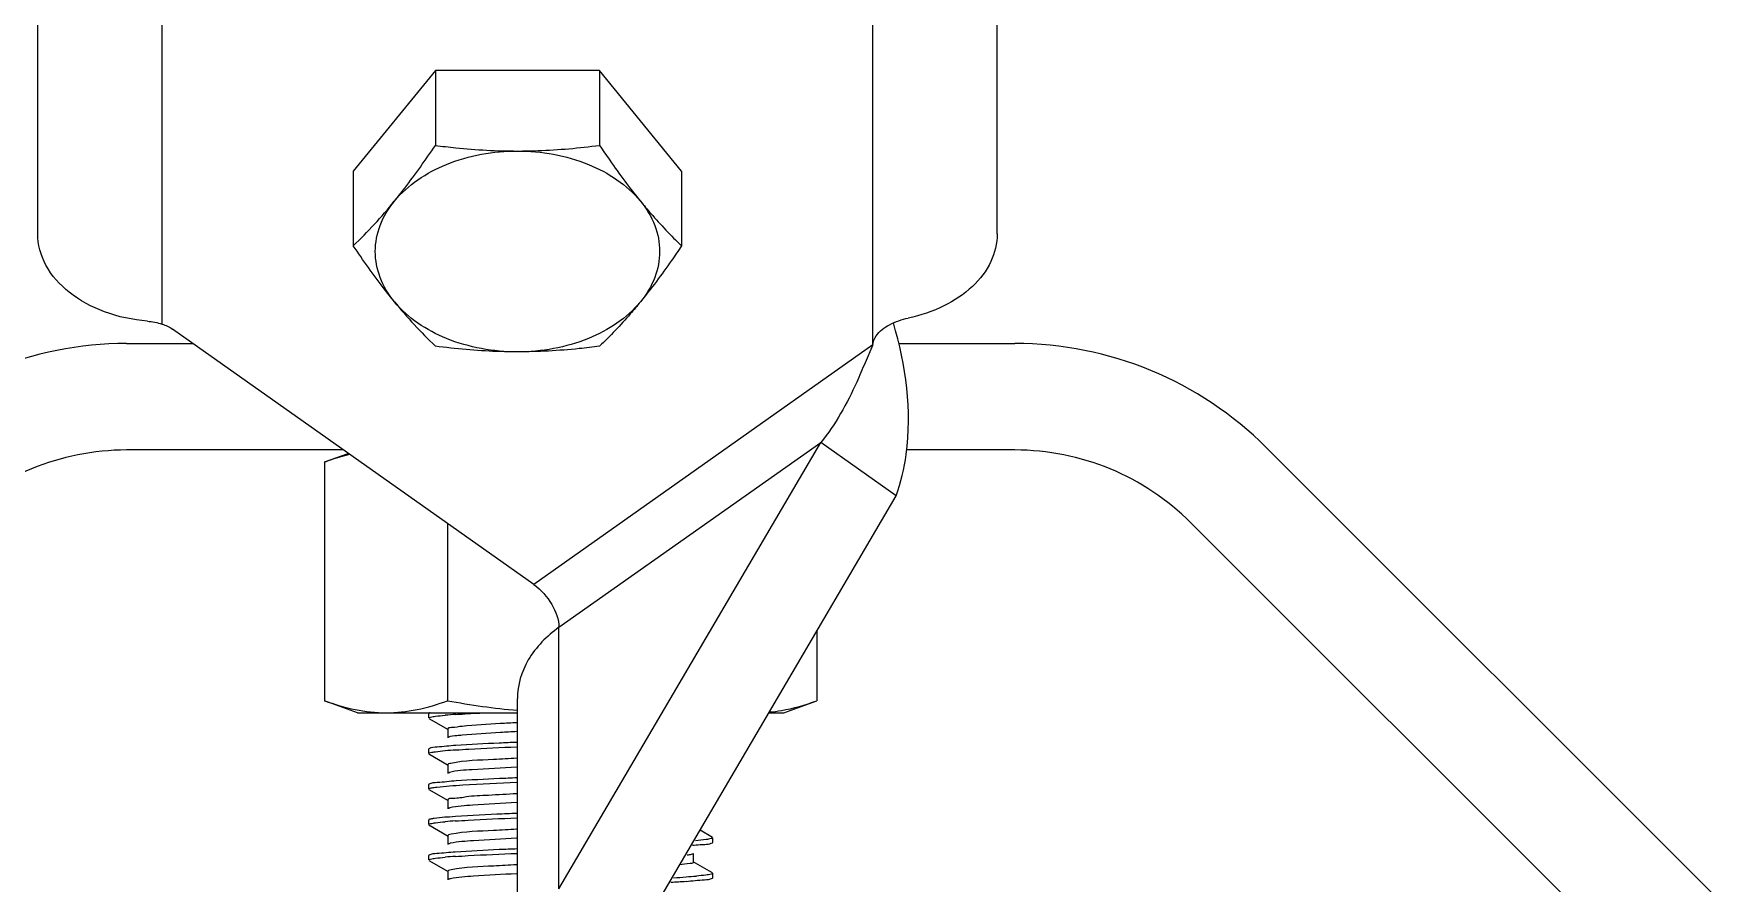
# Model space of a CAD drawing. Extents: x 27938 to 1042331, y -235042 to 1535213.
# Drawn here: x 726716 to 727818, y 728772 to 729328 of the extents above; entities that cross this region are included whole.
import ezdxf

# ---------------------------------------------------------------- set-up
doc = ezdxf.new("R2010")
doc.units = 0
doc.header["$LTSCALE"] = 1000
doc.header["$MEASUREMENT"] = 0

msp = doc.modelspace()

# ---------------------------------------------------------------- linework, layer by layer
at = {"linetype": 'Continuous'}
for p, q in [((726718.7, 729197.1), (726718.7, 729765.8)), ((727346, 729197.1), (727346, 729765.8)), ((726800, 729138.1), (726800, 729632.4)), ((727264.7, 729124.4), (727264.7, 729632.4)), ((726978.7, 729303.9), (726925, 729238.2)), ((726978.7, 729303.9), (726978.7, 729255)), ((727086, 729303.9), (726978.7, 729303.9)), ((727139.6, 729238.2), (727086, 729303.9)), ((727086, 729303.9), (727086, 729255)), ((726925, 729238.2), (726925, 729189.3)), ((727139.6, 729238.2), (727139.6, 729189.3)), ((727043.1, 728967.7), (726806.8, 729134.8)), ((726776.8, 729125.4), (726820, 729125.4)), ((727264.7, 729124.4), (727043.1, 728967.7)), ((727264.7, 729124.4), (727259.6, 729112.8)), ((727281.5, 729125.4), (727357.6, 729125.4)), ((727059.5, 728768.6), (727230.6, 729060.6)), ((727059.5, 728939.7), (727230.6, 729060.6)), ((727279.9, 729025.8), (727230.6, 729060.6)), ((727521.9, 729057.4), (727818.1, 728761.2)), ((726918.6, 729055.7), (726776.8, 729055.7)), ((726906.2, 729047.9), (726921.7, 729053.5)), ((726906.2, 729047.9), (726906.2, 728891.7)), ((727357.6, 729055.7), (727286.4, 729055.7)), ((727108.8, 728733.7), (727279.9, 729025.8)), ((726986.7, 729007.6), (726986.7, 728891.7)), ((727768.8, 728711.9), (727472.6, 729008.1)), ((727059.5, 728768.6), (727059.5, 728939.7)), ((727228.1, 728937.4), (727228.1, 728891.7)), ((726927.8, 728883.8), (726906.2, 728891.7)), ((727032.3, 728286.2), (727032.3, 728893.2)), ((727206.6, 728883.8), (727228.1, 728891.7)), ((726927.8, 728883.8), (727032.3, 728883.8)), ((726974.5, 728883.6), (726974.3, 728883.3)), ((726974.3, 728880.4), (726974.3, 728883.3)), ((726974.3, 728880.4), (726974.3, 728883.3)), ((726974.5, 728880.1), (726987.1, 728872.8)), ((727196.8, 728883.8), (727206.6, 728883.8)), ((726986.8, 728873.1), (726986.8, 728867.3)), ((726974.5, 728860.3), (726974.3, 728860.1)), ((726974.3, 728857.2), (726974.3, 728860.1)), ((726974.3, 728857.2), (726974.3, 728860.1)), ((726974.5, 728856.9), (726987.1, 728849.6)), ((726986.8, 728849.9), (726986.8, 728844.1)), ((726974.5, 728837.1), (726974.3, 728836.8)), ((726974.3, 728833.9), (726974.3, 728836.8)), ((726974.3, 728833.9), (726974.3, 728836.8)), ((726974.5, 728833.7), (726987.1, 728826.4)), ((726986.8, 728826.7), (726986.8, 728820.9)), ((726974.5, 728813.9), (726974.3, 728813.6)), ((726974.3, 728810.7), (726974.3, 728813.6)), ((726974.3, 728810.7), (726974.3, 728813.6)), ((726974.5, 728810.4), (726987.1, 728803.1)), ((726986.8, 728803.4), (726986.8, 728797.6)), ((727159.9, 728802.2), (727151.7, 728807)), ((727147.5, 728786), (727147.5, 728791.8)), ((727159.9, 728798.8), (727160.1, 728799.1)), ((727160.1, 728799.1), (727160.1, 728802)), ((727160.1, 728799.1), (727160.1, 728802)), ((726974.5, 728790.6), (726974.3, 728790.4)), ((726974.3, 728787.5), (726974.3, 728790.4)), ((726974.3, 728787.5), (726974.3, 728790.4)), ((726974.5, 728787.2), (726987.1, 728779.9)), ((727157.8, 728780.2), (727147.3, 728786.3)), ((726986.8, 728780.2), (726986.8, 728774.4)), ((727159.9, 728779), (727157.8, 728780.2)), ((727159.9, 728775.6), (727160.1, 728775.9)), ((727160.1, 728775.9), (727160.1, 728778.8)), ((727160.1, 728775.9), (727160.1, 728778.8))]:
    msp.add_line(p, q, dxfattribs=at)
for centre, radius, start, end in [((726692.4, 729430.2), 334.9, 313.9914, 320.7735), ((727211.3, 729364.5), 334.9, 219.2265, 226.0086), ((726776.8, 728893.1), 232.3, 90, 135), ((727357.6, 728893.1), 232.3, 45, 90), ((726776.8, 728893.1), 162.6, 90, 135), ((727357.6, 728893.1), 162.6, 45, 90), ((727018.7, 728481.7), 401.9, 93.8134, 94.8058), ((727019, 728454.5), 405.8, 93.7866, 94.8061), ((727018.4, 728415.8), 398.1, 93.8422, 94.8039), ((727018.5, 728391.4), 399.3, 93.8324, 94.805), ((727086.4, 729608.4), 836.7, 273.1645, 273.8477), ((727089.4, 729564.9), 790.3, 273.2643, 273.8614), ((727115.9, 729175.1), 399.5, 273.8325, 274.8033)]:
    msp.add_arc(centre, radius, start, end, dxfattribs=at)
for points, knots in [([(726951.9, 729218.4), (726954.2, 729221.3), (726963.5, 729233.1), (726972.3, 729245.5), (726978.7, 729255)], [0, 0, 0, 0, 0.239452, 1, 1, 1, 1]), ([(726978.7, 729255), (726983.1, 729254.4), (727000.9, 729252.3), (727018.9, 729251.3), (727032.3, 729251.3)], [0, 0, 0, 0, 0.249182, 1, 1, 1, 1]), ([(727032.3, 729251.3), (727036.8, 729251.3), (727054.8, 729251.6), (727072.7, 729253.3), (727086, 729255)], [0, 0, 0, 0, 0.250767, 1, 1, 1, 1]), ([(727086, 729255), (727088.2, 729251.8), (727096.7, 729239.3), (727105.7, 729227.1), (727112.8, 729218.4)], [0, 0, 0, 0, 0.259411, 1, 1, 1, 1]), ([(726951.9, 729218.4), (726960.6, 729229.2), (726986.7, 729246.2), (727016.6, 729251.3), (727032.3, 729251.3)], [0, 0, 0, 0, 0.468341, 1, 1, 1, 1]), ([(727032.3, 729251.3), (727048.1, 729251.3), (727078, 729246.2), (727104, 729229.2), (727112.8, 729218.4)], [0, 0, 0, 0, 0.531659, 1, 1, 1, 1]), ([(726951.9, 729152.7), (726948, 729157.5), (726941.7, 729167.9), (726938.3, 729185.6), (726941.7, 729203.3), (726948, 729213.7), (726951.9, 729218.4)], [0, 0, 0, 0, 0.257487, 0.5, 0.742513, 1, 1, 1, 1]), ([(727112.8, 729218.4), (727115, 729215.7), (727123.5, 729205.6), (727132.7, 729196), (727139.6, 729189.3)], [0, 0, 0, 0, 0.264209, 1, 1, 1, 1]), ([(727112.8, 729218.4), (727116.7, 729213.7), (727123, 729203.3), (727126.4, 729185.6), (727123, 729167.9), (727116.7, 729157.5), (727112.8, 729152.7)], [0, 0, 0, 0, 0.257487, 0.5, 0.742513, 1, 1, 1, 1]), ([(726790.4, 729140), (726780.9, 729140.8), (726762.6, 729144.6), (726739.2, 729157.1), (726722.9, 729175.1), (726718.7, 729190.1), (726718.7, 729197.1)], [0, 0, 0, 0, 0.28821, 0.553531, 0.788229, 1, 1, 1, 1]), ([(726951.9, 729152.7), (726949.6, 729155.5), (726940.2, 729167.4), (726931.5, 729179.8), (726925, 729189.3)], [0, 0, 0, 0, 0.239452, 1, 1, 1, 1]), ([(727139.6, 729189.3), (727137.5, 729186), (727128.9, 729173.6), (727119.9, 729161.4), (727112.8, 729152.7)], [0, 0, 0, 0, 0.259411, 1, 1, 1, 1]), ([(727346, 729197.1), (727346, 729190.9), (727342.8, 729177.8), (727330, 729161.3), (727311, 729148.7), (727295.9, 729143.7), (727287.8, 729142)], [0, 0, 0, 0, 0.215862, 0.450689, 0.713102, 1, 1, 1, 1]), ([(727032.3, 729119.9), (727016.6, 729119.9), (726986.7, 729125), (726960.6, 729142), (726951.9, 729152.7)], [0, 0, 0, 0, 0.531659, 1, 1, 1, 1]), ([(727112.8, 729152.7), (727104, 729142), (727078, 729125), (727048.1, 729119.9), (727032.3, 729119.9)], [0, 0, 0, 0, 0.468341, 1, 1, 1, 1]), ([(727112.8, 729152.7), (727110.6, 729150), (727102.1, 729139.9), (727093, 729130.3), (727086, 729123.6)], [0, 0, 0, 0, 0.264209, 1, 1, 1, 1]), ([(727264.7, 729124.4), (727264.9, 729126.5), (727267.2, 729132.2), (727275.9, 729138.5), (727283.6, 729141.1), (727287.8, 729142)], [0, 0, 0, 0, 0.208141, 0.577605, 1, 1, 1, 1]), ([(727279.9, 729025.8), (727283.1, 729034.5), (727291.7, 729071.9), (727286.4, 729111.3), (727278.1, 729138.9)], [0, 0, 0, 0, 0.242556, 1, 1, 1, 1]), ([(727032.3, 729119.9), (727027.8, 729119.9), (727009.9, 729120.2), (726992, 729121.9), (726978.7, 729123.6)], [0, 0, 0, 0, 0.250767, 1, 1, 1, 1]), ([(727086, 729123.6), (727081.6, 729123), (727063.8, 729120.9), (727045.8, 729119.9), (727032.3, 729119.9)], [0, 0, 0, 0, 0.249182, 1, 1, 1, 1]), ([(727259.6, 729112.8), (727257.8, 729108.5), (727250.1, 729090.2), (727240.3, 729072.5), (727230.6, 729060.6)], [0, 0, 0, 0, 0.231709, 1, 1, 1, 1]), ([(726906.2, 729047.9), (726907.6, 729048.4), (726913, 729050.3), (726918.5, 729051.9), (726922.7, 729052.9)], [0, 0, 0, 0, 0.252515, 1, 1, 1, 1]), ([(727043.1, 728967.7), (727047.9, 728964.3), (727055.2, 728955.7), (727059.5, 728944.9), (727059.5, 728939.7)], [0, 0, 0, 0, 0.525314, 1, 1, 1, 1]), ([(727059.5, 728939.7), (727051.6, 728934), (727038, 728920.6), (727032.3, 728901.9), (727032.3, 728893.2)], [0, 0, 0, 0, 0.528923, 1, 1, 1, 1]), ([(726906.2, 728891.7), (726912.8, 728889.3), (726926, 728885.3), (726939.7, 728883.8), (726946.5, 728883.8)], [0, 0, 0, 0, 0.506411, 1, 1, 1, 1]), ([(726946.5, 728883.8), (726953.2, 728883.8), (726967, 728885.3), (726980.2, 728889.3), (726986.7, 728891.7)], [0, 0, 0, 0, 0.493589, 1, 1, 1, 1]), ([(727197, 728884.3), (727199.7, 728884.5), (727210.2, 728885.9), (727220.6, 728888.9), (727228.1, 728891.7)], [0, 0, 0, 0, 0.246296, 1, 1, 1, 1]), ([(726974.3, 728880.4), (726974.3, 728880.8), (726976.5, 728881.1), (726977.6, 728881.4), (726978.7, 728881.5)], [0, 0, 0, 0, 0.271556, 1, 1, 1, 1]), ([(726975.2, 728883.8), (726975.1, 728883.8), (726974.8, 728883.7), (726974.6, 728883.6), (726974.5, 728883.6)], [0, 0, 0, 0, 0.575094, 1, 1, 1, 1]), ([(726992, 728882.7), (726993.4, 728882.8), (726999.9, 728883.2), (727006.4, 728883.6), (727011.5, 728883.8)], [0, 0, 0, 0, 0.220803, 1, 1, 1, 1]), ([(726996.2, 728874.9), (726993.9, 728874.7), (726991.7, 728874), (726986.8, 728874), (726986.8, 728873.1)], [0, 0, 0, 0, 0.734942, 1, 1, 1, 1]), ([(726996.2, 728869.1), (726995.1, 728869), (726992.1, 728868.6), (726988.8, 728868.6), (726987.1, 728867.6)], [0, 0, 0, 0, 0.376921, 1, 1, 1, 1]), ([(727032, 728877.3), (727028.4, 728877.1), (727016.4, 728876.4), (727004.5, 728875.8), (726996.2, 728874.9)], [0, 0, 0, 0, 0.30396, 1, 1, 1, 1]), ([(727032, 728871.5), (727028.4, 728871.3), (727016.4, 728870.6), (727004.5, 728869.9), (726996.2, 728869.1)], [0, 0, 0, 0, 0.30396, 1, 1, 1, 1]), ([(726974.3, 728857.2), (726974.3, 728857.6), (726976.5, 728857.9), (726977.6, 728858.2), (726978.8, 728858.3)], [0, 0, 0, 0, 0.271401, 1, 1, 1, 1]), ([(726992, 728862.4), (726987.9, 728862.1), (726982.2, 728861.3), (726976.1, 728861.2), (726974.5, 728860.3)], [0, 0, 0, 0, 0.690495, 1, 1, 1, 1]), ([(727032, 728864.4), (727028.1, 728864.3), (727014.8, 728863.7), (727001.5, 728863), (726992, 728862.4)], [0, 0, 0, 0, 0.288536, 1, 1, 1, 1]), ([(726992.2, 728859.5), (726995, 728859.7), (727008.2, 728860.5), (727021.5, 728861.1), (727032, 728861.5)], [0, 0, 0, 0, 0.207236, 1, 1, 1, 1]), ([(726988.8, 728850.7), (726988.3, 728850.6), (726987.7, 728850.5), (726986.8, 728850.1), (726986.8, 728849.9)], [0, 0, 0, 0, 0.704936, 1, 1, 1, 1]), ([(727031.9, 728848.2), (727022.2, 728847.7), (727007.6, 728846.5), (726992.6, 728846.1), (726987.9, 728844.7)], [0, 0, 0, 0, 0.662973, 1, 1, 1, 1]), ([(727031.9, 728854), (727026.9, 728853.8), (727012.5, 728852.8), (726998, 728852.6), (726988.8, 728850.7)], [0, 0, 0, 0, 0.350691, 1, 1, 1, 1]), ([(726992.2, 728839.2), (726988.1, 728838.9), (726982.4, 728838.1), (726976.1, 728838), (726974.5, 728837.1)], [0, 0, 0, 0, 0.690745, 1, 1, 1, 1]), ([(726977.8, 728834.9), (726978.4, 728835), (726981.8, 728835.5), (726985.2, 728835.8), (726988, 728836)], [0, 0, 0, 0, 0.19121, 1, 1, 1, 1]), ([(726987.9, 728844.7), (726987.7, 728844.6), (726987.5, 728844.6), (726987.2, 728844.4), (726987.1, 728844.4)], [0, 0, 0, 0, 0.573187, 1, 1, 1, 1]), ([(726988, 728836), (726990.9, 728836.2), (727005.5, 728837.1), (727020.2, 728837.8), (727032, 728838.3)], [0, 0, 0, 0, 0.196383, 1, 1, 1, 1]), ([(727032, 728841.2), (727028.2, 728841), (727014.9, 728840.5), (727001.6, 728839.8), (726992.2, 728839.2)], [0, 0, 0, 0, 0.288055, 1, 1, 1, 1]), ([(726974.3, 728833.9), (726974.3, 728834.3), (726976, 728834.6), (726976.9, 728834.8), (726977.8, 728834.9)], [0, 0, 0, 0, 0.275887, 1, 1, 1, 1]), ([(727031.9, 728830.8), (727025.7, 728830.5), (727015.1, 728829.7), (727000, 728829.3), (726993.1, 728827.5), (726986.8, 728827.8), (726986.8, 728826.7)], [0, 0, 0, 0, 0.409, 0.726331, 0.927829, 1, 1, 1, 1]), ([(727031.9, 728825), (727022.3, 728824.5), (727007.8, 728823.4), (726993, 728822.8), (726988.1, 728821.5)], [0, 0, 0, 0, 0.656169, 1, 1, 1, 1]), ([(726977.8, 728814.6), (726977.1, 728814.5), (726976, 728814.3), (726974.8, 728814.1), (726974.5, 728813.9)], [0, 0, 0, 0, 0.640091, 1, 1, 1, 1]), ([(726988, 728815.6), (726986.9, 728815.6), (726983.5, 728815.3), (726980.1, 728815), (726977.8, 728814.6)], [0, 0, 0, 0, 0.30771, 1, 1, 1, 1]), ([(726988.1, 728821.5), (726987.9, 728821.5), (726987.6, 728821.4), (726987.2, 728821.2), (726987.1, 728821.2)], [0, 0, 0, 0, 0.585747, 1, 1, 1, 1]), ([(727032, 728818), (727027.7, 728817.8), (727013, 728817.1), (726998.3, 728816.4), (726988, 728815.6)], [0, 0, 0, 0, 0.297382, 1, 1, 1, 1]), ([(726991.7, 728813), (726994.5, 728813.2), (727007.9, 728814), (727021.4, 728814.6), (727032, 728815.1)], [0, 0, 0, 0, 0.206065, 1, 1, 1, 1]), ([(726974.3, 728810.7), (726974.3, 728811.1), (726976.5, 728811.4), (726977.6, 728811.7), (726978.7, 728811.8)], [0, 0, 0, 0, 0.271616, 1, 1, 1, 1]), ([(726988.9, 728804.3), (726988.4, 728804.2), (726987.8, 728804), (726986.8, 728803.7), (726986.8, 728803.4)], [0, 0, 0, 0, 0.706178, 1, 1, 1, 1]), ([(727031.8, 728807.6), (727026.8, 728807.3), (727012.5, 728806.4), (726998, 728806.1), (726988.9, 728804.3)], [0, 0, 0, 0, 0.349431, 1, 1, 1, 1]), ([(726991.7, 728792.7), (726987.7, 728792.4), (726982.1, 728791.6), (726976, 728791.5), (726974.5, 728790.6)], [0, 0, 0, 0, 0.690212, 1, 1, 1, 1]), ([(726988.4, 728798.4), (726988.2, 728798.3), (726987.7, 728798.2), (726987.3, 728798), (726987.1, 728797.9)], [0, 0, 0, 0, 0.596703, 1, 1, 1, 1]), ([(727031.8, 728801.8), (727022.4, 728801.3), (727008, 728800.2), (726993.4, 728799.5), (726988.4, 728798.4)], [0, 0, 0, 0, 0.649558, 1, 1, 1, 1]), ([(727032, 728794.7), (727028.1, 728794.6), (727014.7, 728794), (727001.3, 728793.3), (726991.7, 728792.7)], [0, 0, 0, 0, 0.289063, 1, 1, 1, 1]), ([(726991.8, 728789.8), (726994.6, 728790), (727008, 728790.8), (727021.4, 728791.4), (727032, 728791.8)], [0, 0, 0, 0, 0.206277, 1, 1, 1, 1]), ([(727147.3, 728791.5), (727146.9, 728791.3), (727145.5, 728791), (727144.2, 728790.7), (727143.3, 728790.6)], [0, 0, 0, 0, 0.35782, 1, 1, 1, 1]), ([(727146.7, 728797.1), (727148.4, 728797.2), (727152.7, 728797.8), (727157.5, 728797.5), (727159.9, 728798.8)], [0, 0, 0, 0, 0.387145, 1, 1, 1, 1]), ([(727160.1, 728802), (727160.1, 728801.6), (727157.9, 728801.3), (727156.8, 728801), (727155.7, 728800.8)], [0, 0, 0, 0, 0.271584, 1, 1, 1, 1]), ([(726974.3, 728787.5), (726974.3, 728787.9), (726976.5, 728788.2), (726977.6, 728788.5), (726978.7, 728788.6)], [0, 0, 0, 0, 0.271628, 1, 1, 1, 1]), ([(726989, 728781.1), (726988.4, 728781), (726987.8, 728780.8), (726986.8, 728780.4), (726986.8, 728780.2)], [0, 0, 0, 0, 0.707247, 1, 1, 1, 1]), ([(727031.8, 728784.3), (727026.8, 728784.1), (727012.6, 728783.2), (726998.1, 728782.9), (726989, 728781.1)], [0, 0, 0, 0, 0.348434, 1, 1, 1, 1]), ([(727147.5, 728786), (727147.5, 728785.2), (727142.9, 728785.2), (727140.8, 728784.5), (727138.5, 728784.2)], [0, 0, 0, 0, 0.265324, 1, 1, 1, 1]), ([(726988.5, 728775.1), (726988.2, 728775.1), (726987.7, 728775), (726987.3, 728774.8), (726987.1, 728774.7)], [0, 0, 0, 0, 0.597162, 1, 1, 1, 1]), ([(727031.8, 728778.5), (727022.4, 728778), (727008, 728777), (726993.4, 728776.3), (726988.5, 728775.1)], [0, 0, 0, 0, 0.649158, 1, 1, 1, 1]), ([(727142.6, 728773.5), (727146.6, 728773.8), (727152.2, 728774.6), (727158.3, 728774.7), (727159.9, 728775.6)], [0, 0, 0, 0, 0.690319, 1, 1, 1, 1]), ([(727160.1, 728778.8), (727160.1, 728778.3), (727157.9, 728778.1), (727156.8, 728777.7), (727155.6, 728777.6)], [0, 0, 0, 0, 0.271518, 1, 1, 1, 1])]:
    msp.add_open_spline(points, degree=3, knots=knots, dxfattribs=at)
for points in [[(726790.4, 729140), (726793.7, 729139.7), (726796.9, 729139.1), (726800, 729138.1)], [(726800, 729138.1), (726802.4, 729137.3), (726804.8, 729136.2), (726806.8, 729134.8)], [(726986.7, 728891.7), (727001.8, 728888.9), (727017, 728886.7), (727032.3, 728885.4)], [(726978.7, 728881.5), (726980.8, 728881.8), (726982.9, 728882), (726985, 728882.2)], [(726978.8, 728858.3), (726980.8, 728858.6), (726982.9, 728858.8), (726985, 728859)], [(726978.7, 728811.8), (726980.8, 728812.1), (726982.9, 728812.3), (726985.1, 728812.5)], [(727155.7, 728800.8), (727153.3, 728800.5), (727151, 728800.3), (727148.7, 728800.1)], [(726978.7, 728788.6), (726980.8, 728788.9), (726982.9, 728789.1), (726985, 728789.3)], [(727155.6, 728777.6), (727153.5, 728777.3), (727151.4, 728777.1), (727149.3, 728777)]]:
    msp.add_open_spline(points, degree=3, dxfattribs=at)

doc.saveas('drawing.dxf')
